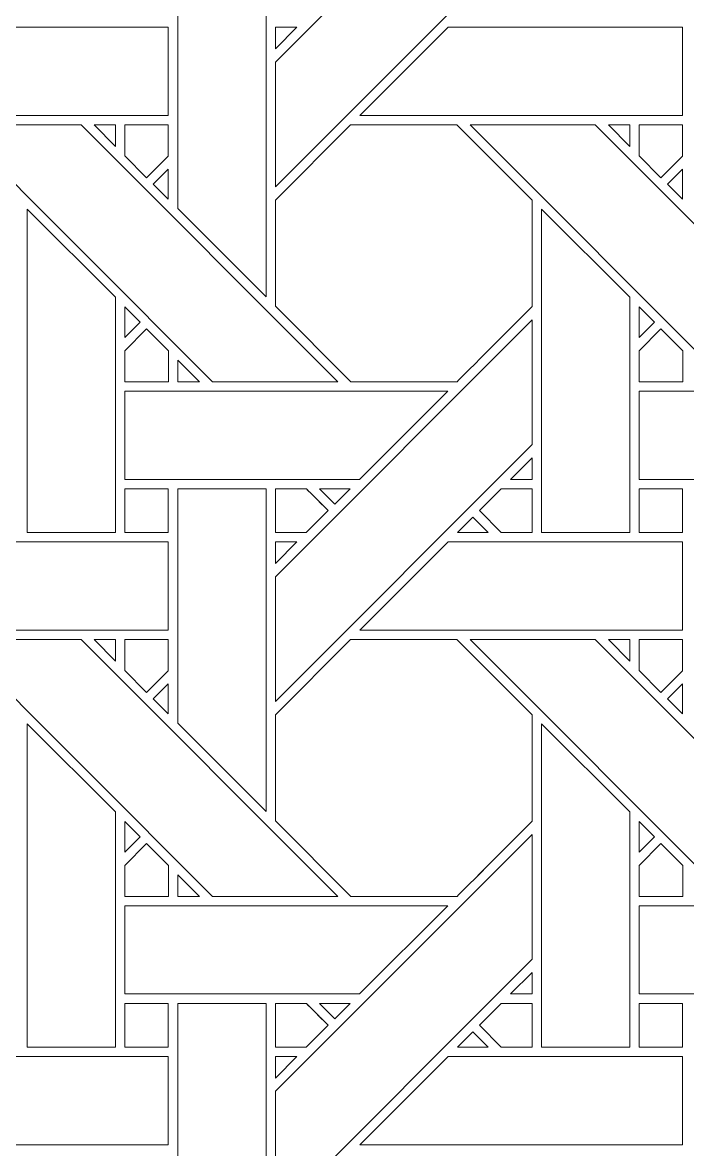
# Model space of a CAD drawing. Header units: inches. Extents: x 4.4 to 20.4, y 1.1 to 17.1.
# Drawn here: x 15.949 to 17.175, y 8.866 to 10.943 of the extents above; entities that cross this region are included whole.
import ezdxf

# ---------------------------------------------------------------- set-up
doc = ezdxf.new("R2010")
doc.units = ezdxf.units.IN
doc.header["$MEASUREMENT"] = 0
doc.layers.add('Design', color=7, linetype='Continuous', lineweight=0)

msp = doc.modelspace()

# ---------------------------------------------------------------- linework, layer by layer
at = {"layer": 'Design'}
for points, knots in [([(4.3829, 17.0948), (4.3829, 17.0948), (4.3829, 1.0948), (4.3829, 1.0948), (4.3829, 1.0948), (20.3829, 1.0948), (20.3829, 1.0948), (20.3829, 1.0948), (20.3829, 17.0948), (20.3829, 17.0948), (20.3829, 17.0948), (4.3829, 17.0948), (4.3829, 17.0948)], [0, 0, 0, 0, 1, 1, 1, 2, 2, 2, 3, 3, 3, 4, 4, 4, 4]), ([(19.3728, 16.2388), (19.3728, 16.2388), (5.2388, 16.2388), (5.2388, 16.2388), (5.2388, 16.2388), (5.2388, 1.9507), (5.2388, 1.9507), (5.2388, 1.9507), (19.5269, 1.9507), (19.5269, 1.9507), (19.5269, 1.9507), (19.5269, 16.2388), (19.5269, 16.2388), (19.5269, 16.2388), (19.3728, 16.2388), (19.3728, 16.2388)], [0, 0, 0, 0, 1, 1, 1, 2, 2, 2, 3, 3, 3, 4, 4, 4, 5, 5, 5, 5]), ([(16.889, 11.1141), (16.889, 11.1141), (16.4153, 10.6404), (16.4153, 10.6404), (16.4153, 10.6404), (16.4153, 10.8705), (16.4153, 10.8705), (16.4153, 10.8705), (16.889, 11.3441), (16.889, 11.3441), (16.889, 11.3441), (16.889, 11.1141), (16.889, 11.1141)], [0, 0, 0, 0, 1, 1, 1, 2, 2, 2, 3, 3, 3, 4, 4, 4, 4]), ([(16.2352, 10.6004), (16.2352, 10.6004), (16.2352, 11.0326), (16.2352, 11.0326), (16.2352, 11.0326), (16.3982, 11.0326), (16.3982, 11.0326), (16.3982, 11.0326), (16.3982, 10.4375), (16.3982, 10.4375), (16.3982, 10.4375), (16.2352, 10.6004), (16.2352, 10.6004)], [0, 0, 0, 0, 1, 1, 1, 2, 2, 2, 3, 3, 3, 4, 4, 4, 4]), ([(16.2177, 10.9347), (16.2177, 10.9347), (16.2177, 10.7719), (16.2177, 10.7719), (16.2177, 10.7719), (15.6224, 10.7719), (15.6224, 10.7719), (15.6224, 10.7719), (15.7853, 10.9347), (15.7853, 10.9347), (15.7853, 10.9347), (16.2177, 10.9347), (16.2177, 10.9347)], [0, 0, 0, 0, 1, 1, 1, 2, 2, 2, 3, 3, 3, 4, 4, 4, 4]), ([(16.4551, 10.9347), (16.4551, 10.9347), (16.4153, 10.8949), (16.4153, 10.8949), (16.4153, 10.8949), (16.4153, 10.9347), (16.4153, 10.9347), (16.4153, 10.9347), (16.4551, 10.9347), (16.4551, 10.9347)], [0, 0, 0, 0, 1, 1, 1, 2, 2, 2, 3, 3, 3, 3]), ([(17.1664, 10.9347), (17.1664, 10.9347), (17.1664, 10.7719), (17.1664, 10.7719), (17.1664, 10.7719), (16.5711, 10.7719), (16.5711, 10.7719), (16.5711, 10.7719), (16.734, 10.9347), (16.734, 10.9347), (16.734, 10.9347), (17.1664, 10.9347), (17.1664, 10.9347)], [0, 0, 0, 0, 1, 1, 1, 2, 2, 2, 3, 3, 3, 4, 4, 4, 4]), ([(16.2993, 10.2811), (16.2993, 10.2811), (15.8257, 10.7548), (15.8257, 10.7548), (15.8257, 10.7548), (16.0567, 10.7548), (16.0567, 10.7548), (16.0567, 10.7548), (16.5303, 10.2811), (16.5303, 10.2811), (16.5303, 10.2811), (16.2993, 10.2811), (16.2993, 10.2811)], [0, 0, 0, 0, 1, 1, 1, 2, 2, 2, 3, 3, 3, 4, 4, 4, 4]), ([(16.1202, 10.7548), (16.1202, 10.7548), (16.1202, 10.715), (16.1202, 10.715), (16.1202, 10.715), (16.0808, 10.7548), (16.0808, 10.7548), (16.0808, 10.7548), (16.1202, 10.7548), (16.1202, 10.7548)], [0, 0, 0, 0, 1, 1, 1, 2, 2, 2, 3, 3, 3, 3]), ([(16.2177, 10.7548), (16.2177, 10.7548), (16.2177, 10.6972), (16.2177, 10.6972), (16.2177, 10.6972), (16.1778, 10.6573), (16.1778, 10.6573), (16.1778, 10.6573), (16.1375, 10.6976), (16.1375, 10.6976), (16.1375, 10.6976), (16.1375, 10.7548), (16.1375, 10.7548), (16.1375, 10.7548), (16.2177, 10.7548), (16.2177, 10.7548)], [0, 0, 0, 0, 1, 1, 1, 2, 2, 2, 3, 3, 3, 4, 4, 4, 5, 5, 5, 5]), ([(16.1778, 10.6573), (16.1778, 10.6573), (16.1375, 10.6976), (16.1375, 10.6976), (16.1375, 10.6976), (16.1375, 10.7548), (16.1375, 10.7548), (16.1375, 10.7548), (16.2177, 10.7548), (16.2177, 10.7548), (16.2177, 10.7548), (16.2177, 10.6972), (16.2177, 10.6972), (16.2177, 10.6972), (16.1778, 10.6573), (16.1778, 10.6573)], [0, 0, 0, 0, 1, 1, 1, 2, 2, 2, 3, 3, 3, 4, 4, 4, 5, 5, 5, 5]), ([(16.554, 10.7548), (16.554, 10.7548), (16.7502, 10.7548), (16.7502, 10.7548), (16.7502, 10.7548), (16.889, 10.6161), (16.889, 10.6161), (16.889, 10.6161), (16.889, 10.4199), (16.889, 10.4199), (16.8712, 10.4019), (16.7593, 10.2902), (16.7503, 10.2812), (16.7503, 10.2812), (16.5546, 10.2812), (16.5546, 10.2812), (16.5546, 10.2812), (16.4153, 10.4204), (16.4153, 10.4204), (16.4153, 10.4204), (16.4153, 10.6161), (16.4153, 10.6161), (16.4153, 10.6161), (16.554, 10.7548), (16.554, 10.7548)], [0, 0, 0, 0, 1, 1, 1, 2, 2, 2, 3, 3, 3, 4, 4, 4, 5, 5, 5, 6, 6, 6, 7, 7, 7, 8, 8, 8, 8]), ([(16.889, 10.4199), (16.8712, 10.4019), (16.7593, 10.2902), (16.7503, 10.2812), (16.7503, 10.2812), (16.5546, 10.2812), (16.5546, 10.2812), (16.5546, 10.2812), (16.4153, 10.4204), (16.4153, 10.4204), (16.4153, 10.4204), (16.4153, 10.6161), (16.4153, 10.6161), (16.4153, 10.6161), (16.554, 10.7548), (16.554, 10.7548), (16.554, 10.7548), (16.7502, 10.7548), (16.7502, 10.7548), (16.7502, 10.7548), (16.889, 10.6161), (16.889, 10.6161), (16.889, 10.6161), (16.889, 10.4199), (16.889, 10.4199)], [0, 0, 0, 0, 1, 1, 1, 2, 2, 2, 3, 3, 3, 4, 4, 4, 5, 5, 5, 6, 6, 6, 7, 7, 7, 8, 8, 8, 8]), ([(17.248, 10.2811), (17.248, 10.2811), (16.7745, 10.7548), (16.7745, 10.7548), (16.7745, 10.7548), (17.0054, 10.7548), (17.0054, 10.7548), (17.0054, 10.7548), (17.479, 10.2811), (17.479, 10.2811), (17.479, 10.2811), (17.248, 10.2811), (17.248, 10.2811)], [0, 0, 0, 0, 1, 1, 1, 2, 2, 2, 3, 3, 3, 4, 4, 4, 4]), ([(17.069, 10.7548), (17.069, 10.7548), (17.069, 10.715), (17.069, 10.715), (17.069, 10.715), (17.0295, 10.7548), (17.0295, 10.7548), (17.0295, 10.7548), (17.069, 10.7548), (17.069, 10.7548)], [0, 0, 0, 0, 1, 1, 1, 2, 2, 2, 3, 3, 3, 3]), ([(17.1665, 10.7548), (17.1665, 10.7548), (17.1665, 10.6972), (17.1665, 10.6972), (17.1665, 10.6972), (17.1265, 10.6573), (17.1265, 10.6573), (17.1265, 10.6573), (17.0862, 10.6976), (17.0862, 10.6976), (17.0862, 10.6976), (17.0862, 10.7548), (17.0862, 10.7548), (17.0862, 10.7548), (17.1665, 10.7548), (17.1665, 10.7548)], [0, 0, 0, 0, 1, 1, 1, 2, 2, 2, 3, 3, 3, 4, 4, 4, 5, 5, 5, 5]), ([(17.1265, 10.6573), (17.1265, 10.6573), (17.0862, 10.6976), (17.0862, 10.6976), (17.0862, 10.6976), (17.0862, 10.7548), (17.0862, 10.7548), (17.0862, 10.7548), (17.1665, 10.7548), (17.1665, 10.7548), (17.1665, 10.7548), (17.1665, 10.6972), (17.1665, 10.6972), (17.1665, 10.6972), (17.1265, 10.6573), (17.1265, 10.6573)], [0, 0, 0, 0, 1, 1, 1, 2, 2, 2, 3, 3, 3, 4, 4, 4, 5, 5, 5, 5]), ([(16.2177, 10.6729), (16.2177, 10.6729), (16.2177, 10.6178), (16.2177, 10.6178), (16.2177, 10.6178), (16.1899, 10.6452), (16.1899, 10.6452), (16.1899, 10.6452), (16.2177, 10.6729), (16.2177, 10.6729)], [0, 0, 0, 0, 1, 1, 1, 2, 2, 2, 3, 3, 3, 3]), ([(17.1664, 10.6729), (17.1664, 10.6729), (17.1664, 10.6178), (17.1664, 10.6178), (17.1664, 10.6178), (17.1387, 10.6452), (17.1387, 10.6452), (17.1387, 10.6452), (17.1664, 10.6729), (17.1664, 10.6729)], [0, 0, 0, 0, 1, 1, 1, 2, 2, 2, 3, 3, 3, 3]), ([(15.9574, 10.0031), (15.9574, 10.0031), (15.9574, 10.599), (15.9574, 10.599), (15.9574, 10.599), (16.1201, 10.4368), (16.1201, 10.4368), (16.1201, 10.4368), (16.1201, 10.0031), (16.1201, 10.0031), (16.1201, 10.0031), (15.9574, 10.0031), (15.9574, 10.0031)], [0, 0, 0, 0, 1, 1, 1, 2, 2, 2, 3, 3, 3, 4, 4, 4, 4]), ([(16.9061, 10.0031), (16.9061, 10.0031), (16.9061, 10.599), (16.9061, 10.599), (16.9061, 10.599), (17.0689, 10.4368), (17.0689, 10.4368), (17.0689, 10.4368), (17.0689, 10.0031), (17.0689, 10.0031), (17.0689, 10.0031), (16.9061, 10.0031), (16.9061, 10.0031)], [0, 0, 0, 0, 1, 1, 1, 2, 2, 2, 3, 3, 3, 4, 4, 4, 4]), ([(16.1374, 10.3626), (16.1374, 10.3626), (16.1374, 10.4193), (16.1374, 10.4193), (16.1374, 10.4193), (16.1656, 10.3908), (16.1656, 10.3908), (16.1656, 10.3908), (16.1374, 10.3626), (16.1374, 10.3626)], [0, 0, 0, 0, 1, 1, 1, 2, 2, 2, 3, 3, 3, 3]), ([(17.0862, 10.3626), (17.0862, 10.3626), (17.0862, 10.4193), (17.0862, 10.4193), (17.0862, 10.4193), (17.1144, 10.3908), (17.1144, 10.3908), (17.1144, 10.3908), (17.0862, 10.3626), (17.0862, 10.3626)], [0, 0, 0, 0, 1, 1, 1, 2, 2, 2, 3, 3, 3, 3]), ([(16.889, 10.1654), (16.889, 10.1654), (16.4153, 9.6917), (16.4153, 9.6917), (16.4153, 9.6917), (16.4153, 9.9218), (16.4153, 9.9218), (16.4153, 9.9218), (16.889, 10.3954), (16.889, 10.3954), (16.889, 10.3954), (16.889, 10.1654), (16.889, 10.1654)], [0, 0, 0, 0, 1, 1, 1, 2, 2, 2, 3, 3, 3, 4, 4, 4, 4]), ([(16.1375, 10.2809), (16.1375, 10.2809), (16.1375, 10.3382), (16.1375, 10.3382), (16.1375, 10.3382), (16.1778, 10.3785), (16.1778, 10.3785), (16.1778, 10.3785), (16.2181, 10.3382), (16.2181, 10.3382), (16.2181, 10.3382), (16.2181, 10.2809), (16.2181, 10.2809), (16.2181, 10.2809), (16.1375, 10.2809), (16.1375, 10.2809)], [0, 0, 0, 0, 1, 1, 1, 2, 2, 2, 3, 3, 3, 4, 4, 4, 5, 5, 5, 5]), ([(16.1778, 10.3785), (16.1778, 10.3785), (16.2181, 10.3382), (16.2181, 10.3382), (16.2181, 10.3382), (16.2181, 10.2809), (16.2181, 10.2809), (16.2181, 10.2809), (16.1375, 10.2809), (16.1375, 10.2809), (16.1375, 10.2809), (16.1375, 10.3382), (16.1375, 10.3382), (16.1375, 10.3382), (16.1778, 10.3785), (16.1778, 10.3785)], [0, 0, 0, 0, 1, 1, 1, 2, 2, 2, 3, 3, 3, 4, 4, 4, 5, 5, 5, 5]), ([(17.0862, 10.2809), (17.0862, 10.2809), (17.0862, 10.3382), (17.0862, 10.3382), (17.0862, 10.3382), (17.1265, 10.3785), (17.1265, 10.3785), (17.1265, 10.3785), (17.1669, 10.3382), (17.1669, 10.3382), (17.1669, 10.3382), (17.1669, 10.2809), (17.1669, 10.2809), (17.1669, 10.2809), (17.0862, 10.2809), (17.0862, 10.2809)], [0, 0, 0, 0, 1, 1, 1, 2, 2, 2, 3, 3, 3, 4, 4, 4, 5, 5, 5, 5]), ([(17.1265, 10.3785), (17.1265, 10.3785), (17.1669, 10.3382), (17.1669, 10.3382), (17.1669, 10.3382), (17.1669, 10.2809), (17.1669, 10.2809), (17.1669, 10.2809), (17.0862, 10.2809), (17.0862, 10.2809), (17.0862, 10.2809), (17.0862, 10.3382), (17.0862, 10.3382), (17.0862, 10.3382), (17.1265, 10.3785), (17.1265, 10.3785)], [0, 0, 0, 0, 1, 1, 1, 2, 2, 2, 3, 3, 3, 4, 4, 4, 5, 5, 5, 5]), ([(16.2354, 10.2811), (16.2354, 10.2811), (16.2354, 10.3209), (16.2354, 10.3209), (16.2354, 10.3209), (16.2751, 10.2811), (16.2751, 10.2811), (16.2751, 10.2811), (16.2354, 10.2811), (16.2354, 10.2811)], [0, 0, 0, 0, 1, 1, 1, 2, 2, 2, 3, 3, 3, 3]), ([(16.5704, 10.1012), (16.5704, 10.1012), (16.1375, 10.1012), (16.1375, 10.1012), (16.1375, 10.1012), (16.1375, 10.2639), (16.1375, 10.2639), (16.1375, 10.2639), (16.7332, 10.2639), (16.7332, 10.2639), (16.7332, 10.2639), (16.5704, 10.1012), (16.5704, 10.1012)], [0, 0, 0, 0, 1, 1, 1, 2, 2, 2, 3, 3, 3, 4, 4, 4, 4]), ([(17.5191, 10.1012), (17.5191, 10.1012), (17.0862, 10.1012), (17.0862, 10.1012), (17.0862, 10.1012), (17.0862, 10.2639), (17.0862, 10.2639), (17.0862, 10.2639), (17.6819, 10.2639), (17.6819, 10.2639), (17.6819, 10.2639), (17.5191, 10.1012), (17.5191, 10.1012)], [0, 0, 0, 0, 1, 1, 1, 2, 2, 2, 3, 3, 3, 4, 4, 4, 4]), ([(16.889, 10.141), (16.889, 10.141), (16.889, 10.1012), (16.889, 10.1012), (16.889, 10.1012), (16.8492, 10.1012), (16.8492, 10.1012), (16.8492, 10.1012), (16.889, 10.141), (16.889, 10.141)], [0, 0, 0, 0, 1, 1, 1, 2, 2, 2, 3, 3, 3, 3]), ([(16.1375, 10.0839), (16.1375, 10.0839), (16.2177, 10.0839), (16.2177, 10.0839), (16.2177, 10.0839), (16.2177, 10.0031), (16.2177, 10.0031), (16.2177, 10.0031), (16.1375, 10.0031), (16.1375, 10.0031), (16.1375, 10.0031), (16.1375, 10.0839), (16.1375, 10.0839)], [0, 0, 0, 0, 1, 1, 1, 2, 2, 2, 3, 3, 3, 4, 4, 4, 4]), ([(16.1375, 10.0031), (16.1375, 10.0031), (16.1375, 10.0839), (16.1375, 10.0839), (16.1375, 10.0839), (16.2177, 10.0839), (16.2177, 10.0839), (16.2177, 10.0839), (16.2177, 10.0031), (16.2177, 10.0031), (16.2177, 10.0031), (16.1375, 10.0031), (16.1375, 10.0031)], [0, 0, 0, 0, 1, 1, 1, 2, 2, 2, 3, 3, 3, 4, 4, 4, 4]), ([(16.2352, 9.6517), (16.2352, 9.6517), (16.2352, 10.0839), (16.2352, 10.0839), (16.2352, 10.0839), (16.3982, 10.0839), (16.3982, 10.0839), (16.3982, 10.0839), (16.3982, 9.4888), (16.3982, 9.4888), (16.3982, 9.4888), (16.2352, 9.6517), (16.2352, 9.6517)], [0, 0, 0, 0, 1, 1, 1, 2, 2, 2, 3, 3, 3, 4, 4, 4, 4]), ([(16.4724, 10.0839), (16.4775, 10.0788), (16.5083, 10.048), (16.5127, 10.0436), (16.5127, 10.0436), (16.4723, 10.0032), (16.4723, 10.0032), (16.4723, 10.0032), (16.4153, 10.0032), (16.4153, 10.0032), (16.4153, 10.0032), (16.4153, 10.0839), (16.4153, 10.0839), (16.4153, 10.0839), (16.4724, 10.0839), (16.4724, 10.0839)], [0, 0, 0, 0, 1, 1, 1, 2, 2, 2, 3, 3, 3, 4, 4, 4, 5, 5, 5, 5]), ([(16.4973, 10.059), (16.4973, 10.059), (16.5127, 10.0436), (16.5127, 10.0436), (16.5127, 10.0436), (16.4723, 10.0032), (16.4723, 10.0032), (16.4723, 10.0032), (16.4153, 10.0032), (16.4153, 10.0032), (16.4153, 10.0032), (16.4153, 10.0839), (16.4153, 10.0839), (16.4153, 10.0839), (16.4724, 10.0839), (16.4724, 10.0839), (16.4778, 10.0785), (16.4879, 10.0685), (16.4973, 10.059)], [0, 0, 0, 0, 1, 1, 1, 2, 2, 2, 3, 3, 3, 4, 4, 4, 5, 5, 5, 6, 6, 6, 6]), ([(16.4967, 10.0839), (16.4967, 10.0839), (16.5532, 10.0839), (16.5532, 10.0839), (16.5532, 10.0839), (16.5249, 10.0557), (16.5249, 10.0557), (16.5249, 10.0557), (16.4967, 10.0839), (16.4967, 10.0839)], [0, 0, 0, 0, 1, 1, 1, 2, 2, 2, 3, 3, 3, 3]), ([(16.8319, 10.0031), (16.8319, 10.0031), (16.7915, 10.0435), (16.7915, 10.0435), (16.7915, 10.0435), (16.832, 10.084), (16.832, 10.084), (16.832, 10.084), (16.889, 10.084), (16.889, 10.084), (16.889, 10.084), (16.889, 10.0031), (16.889, 10.0031), (16.889, 10.0031), (16.8319, 10.0031), (16.8319, 10.0031)], [0, 0, 0, 0, 1, 1, 1, 2, 2, 2, 3, 3, 3, 4, 4, 4, 5, 5, 5, 5]), ([(16.889, 10.0031), (16.889, 10.0031), (16.8319, 10.0031), (16.8319, 10.0031), (16.8319, 10.0031), (16.7915, 10.0435), (16.7915, 10.0435), (16.7915, 10.0435), (16.832, 10.084), (16.832, 10.084), (16.832, 10.084), (16.889, 10.084), (16.889, 10.084), (16.889, 10.084), (16.889, 10.0031), (16.889, 10.0031)], [0, 0, 0, 0, 1, 1, 1, 2, 2, 2, 3, 3, 3, 4, 4, 4, 5, 5, 5, 5]), ([(17.0862, 10.0031), (17.0862, 10.0031), (17.0862, 10.0839), (17.0862, 10.0839), (17.0862, 10.0839), (17.1665, 10.0839), (17.1665, 10.0839), (17.1665, 10.0839), (17.1665, 10.0031), (17.1665, 10.0031), (17.1665, 10.0031), (17.0862, 10.0031), (17.0862, 10.0031)], [0, 0, 0, 0, 1, 1, 1, 2, 2, 2, 3, 3, 3, 4, 4, 4, 4]), ([(17.0862, 10.0031), (17.0862, 10.0031), (17.0862, 10.0839), (17.0862, 10.0839), (17.0862, 10.0839), (17.1665, 10.0839), (17.1665, 10.0839), (17.1665, 10.0839), (17.1665, 10.0031), (17.1665, 10.0031), (17.1665, 10.0031), (17.0862, 10.0031), (17.0862, 10.0031)], [0, 0, 0, 0, 1, 1, 1, 2, 2, 2, 3, 3, 3, 4, 4, 4, 4]), ([(16.7794, 10.0314), (16.7794, 10.0314), (16.8076, 10.0031), (16.8076, 10.0031), (16.8076, 10.0031), (16.7511, 10.0031), (16.7511, 10.0031), (16.7511, 10.0031), (16.7794, 10.0314), (16.7794, 10.0314)], [0, 0, 0, 0, 1, 1, 1, 2, 2, 2, 3, 3, 3, 3]), ([(16.2177, 9.986), (16.2177, 9.986), (16.2177, 9.8232), (16.2177, 9.8232), (16.2177, 9.8232), (15.6224, 9.8232), (15.6224, 9.8232), (15.6224, 9.8232), (15.7853, 9.986), (15.7853, 9.986), (15.7853, 9.986), (16.2177, 9.986), (16.2177, 9.986)], [0, 0, 0, 0, 1, 1, 1, 2, 2, 2, 3, 3, 3, 4, 4, 4, 4]), ([(16.4551, 9.986), (16.4551, 9.986), (16.4153, 9.9462), (16.4153, 9.9462), (16.4153, 9.9462), (16.4153, 9.986), (16.4153, 9.986), (16.4153, 9.986), (16.4551, 9.986), (16.4551, 9.986)], [0, 0, 0, 0, 1, 1, 1, 2, 2, 2, 3, 3, 3, 3]), ([(17.1664, 9.986), (17.1664, 9.986), (17.1664, 9.8232), (17.1664, 9.8232), (17.1664, 9.8232), (16.5711, 9.8232), (16.5711, 9.8232), (16.5711, 9.8232), (16.734, 9.986), (16.734, 9.986), (16.734, 9.986), (17.1664, 9.986), (17.1664, 9.986)], [0, 0, 0, 0, 1, 1, 1, 2, 2, 2, 3, 3, 3, 4, 4, 4, 4]), ([(16.2993, 9.3324), (16.2993, 9.3324), (15.8257, 9.8061), (15.8257, 9.8061), (15.8257, 9.8061), (16.0567, 9.8061), (16.0567, 9.8061), (16.0567, 9.8061), (16.5303, 9.3324), (16.5303, 9.3324), (16.5303, 9.3324), (16.2993, 9.3324), (16.2993, 9.3324)], [0, 0, 0, 0, 1, 1, 1, 2, 2, 2, 3, 3, 3, 4, 4, 4, 4]), ([(16.1202, 9.8061), (16.1202, 9.8061), (16.1202, 9.7662), (16.1202, 9.7662), (16.1202, 9.7662), (16.0808, 9.8061), (16.0808, 9.8061), (16.0808, 9.8061), (16.1202, 9.8061), (16.1202, 9.8061)], [0, 0, 0, 0, 1, 1, 1, 2, 2, 2, 3, 3, 3, 3]), ([(16.2177, 9.8061), (16.2177, 9.8061), (16.2177, 9.7485), (16.2177, 9.7485), (16.2177, 9.7485), (16.1778, 9.7085), (16.1778, 9.7085), (16.1778, 9.7085), (16.1375, 9.7489), (16.1375, 9.7489), (16.1375, 9.7489), (16.1375, 9.8061), (16.1375, 9.8061), (16.1375, 9.8061), (16.2177, 9.8061), (16.2177, 9.8061)], [0, 0, 0, 0, 1, 1, 1, 2, 2, 2, 3, 3, 3, 4, 4, 4, 5, 5, 5, 5]), ([(16.1778, 9.7085), (16.1778, 9.7085), (16.1375, 9.7489), (16.1375, 9.7489), (16.1375, 9.7489), (16.1375, 9.8061), (16.1375, 9.8061), (16.1375, 9.8061), (16.2177, 9.8061), (16.2177, 9.8061), (16.2177, 9.8061), (16.2177, 9.7485), (16.2177, 9.7485), (16.2177, 9.7485), (16.1778, 9.7085), (16.1778, 9.7085)], [0, 0, 0, 0, 1, 1, 1, 2, 2, 2, 3, 3, 3, 4, 4, 4, 5, 5, 5, 5]), ([(16.554, 9.8061), (16.554, 9.8061), (16.7502, 9.8061), (16.7502, 9.8061), (16.7502, 9.8061), (16.889, 9.6673), (16.889, 9.6673), (16.889, 9.6673), (16.889, 9.4711), (16.889, 9.4711), (16.8712, 9.4532), (16.7593, 9.3414), (16.7503, 9.3324), (16.7503, 9.3324), (16.5546, 9.3324), (16.5546, 9.3324), (16.5546, 9.3324), (16.4153, 9.4717), (16.4153, 9.4717), (16.4153, 9.4717), (16.4153, 9.6673), (16.4153, 9.6673), (16.4153, 9.6673), (16.554, 9.8061), (16.554, 9.8061)], [0, 0, 0, 0, 1, 1, 1, 2, 2, 2, 3, 3, 3, 4, 4, 4, 5, 5, 5, 6, 6, 6, 7, 7, 7, 8, 8, 8, 8]), ([(16.889, 9.4711), (16.8714, 9.4533), (16.7594, 9.3416), (16.7503, 9.3324), (16.7503, 9.3324), (16.5546, 9.3324), (16.5546, 9.3324), (16.5546, 9.3324), (16.4153, 9.4717), (16.4153, 9.4717), (16.4153, 9.4717), (16.4153, 9.6673), (16.4153, 9.6673), (16.4153, 9.6673), (16.554, 9.8061), (16.554, 9.8061), (16.554, 9.8061), (16.7502, 9.8061), (16.7502, 9.8061), (16.7502, 9.8061), (16.889, 9.6673), (16.889, 9.6673), (16.889, 9.6673), (16.889, 9.4711), (16.889, 9.4711)], [0, 0, 0, 0, 1, 1, 1, 2, 2, 2, 3, 3, 3, 4, 4, 4, 5, 5, 5, 6, 6, 6, 7, 7, 7, 8, 8, 8, 8]), ([(17.248, 9.3324), (17.248, 9.3324), (16.7745, 9.8061), (16.7745, 9.8061), (16.7745, 9.8061), (17.0054, 9.8061), (17.0054, 9.8061), (17.0054, 9.8061), (17.479, 9.3324), (17.479, 9.3324), (17.479, 9.3324), (17.248, 9.3324), (17.248, 9.3324)], [0, 0, 0, 0, 1, 1, 1, 2, 2, 2, 3, 3, 3, 4, 4, 4, 4]), ([(17.069, 9.8061), (17.069, 9.8061), (17.069, 9.7662), (17.069, 9.7662), (17.069, 9.7662), (17.0295, 9.8061), (17.0295, 9.8061), (17.0295, 9.8061), (17.069, 9.8061), (17.069, 9.8061)], [0, 0, 0, 0, 1, 1, 1, 2, 2, 2, 3, 3, 3, 3]), ([(17.1665, 9.8061), (17.1665, 9.8061), (17.1665, 9.7485), (17.1665, 9.7485), (17.1665, 9.7485), (17.1265, 9.7085), (17.1265, 9.7085), (17.1265, 9.7085), (17.0862, 9.7489), (17.0862, 9.7489), (17.0862, 9.7489), (17.0862, 9.8061), (17.0862, 9.8061), (17.0862, 9.8061), (17.1665, 9.8061), (17.1665, 9.8061)], [0, 0, 0, 0, 1, 1, 1, 2, 2, 2, 3, 3, 3, 4, 4, 4, 5, 5, 5, 5]), ([(17.1265, 9.7085), (17.1265, 9.7085), (17.0862, 9.7489), (17.0862, 9.7489), (17.0862, 9.7489), (17.0862, 9.8061), (17.0862, 9.8061), (17.0862, 9.8061), (17.1665, 9.8061), (17.1665, 9.8061), (17.1665, 9.8061), (17.1665, 9.7485), (17.1665, 9.7485), (17.1665, 9.7485), (17.1265, 9.7085), (17.1265, 9.7085)], [0, 0, 0, 0, 1, 1, 1, 2, 2, 2, 3, 3, 3, 4, 4, 4, 5, 5, 5, 5]), ([(16.2177, 9.7242), (16.2177, 9.7242), (16.2177, 9.6691), (16.2177, 9.6691), (16.2177, 9.6691), (16.1899, 9.6964), (16.1899, 9.6964), (16.1899, 9.6964), (16.2177, 9.7242), (16.2177, 9.7242)], [0, 0, 0, 0, 1, 1, 1, 2, 2, 2, 3, 3, 3, 3]), ([(17.1664, 9.7242), (17.1664, 9.7242), (17.1664, 9.6691), (17.1664, 9.6691), (17.1664, 9.6691), (17.1387, 9.6964), (17.1387, 9.6964), (17.1387, 9.6964), (17.1664, 9.7242), (17.1664, 9.7242)], [0, 0, 0, 0, 1, 1, 1, 2, 2, 2, 3, 3, 3, 3]), ([(15.9574, 9.0544), (15.9574, 9.0544), (15.9574, 9.6503), (15.9574, 9.6503), (15.9574, 9.6503), (16.1201, 9.4881), (16.1201, 9.4881), (16.1201, 9.4881), (16.1201, 9.0544), (16.1201, 9.0544), (16.1201, 9.0544), (15.9574, 9.0544), (15.9574, 9.0544)], [0, 0, 0, 0, 1, 1, 1, 2, 2, 2, 3, 3, 3, 4, 4, 4, 4]), ([(16.9061, 9.0544), (16.9061, 9.0544), (16.9061, 9.6503), (16.9061, 9.6503), (16.9061, 9.6503), (17.0689, 9.4881), (17.0689, 9.4881), (17.0689, 9.4881), (17.0689, 9.0544), (17.0689, 9.0544), (17.0689, 9.0544), (16.9061, 9.0544), (16.9061, 9.0544)], [0, 0, 0, 0, 1, 1, 1, 2, 2, 2, 3, 3, 3, 4, 4, 4, 4]), ([(16.1374, 9.4138), (16.1374, 9.4138), (16.1374, 9.4706), (16.1374, 9.4706), (16.1374, 9.4706), (16.1656, 9.442), (16.1656, 9.442), (16.1656, 9.442), (16.1374, 9.4138), (16.1374, 9.4138)], [0, 0, 0, 0, 1, 1, 1, 2, 2, 2, 3, 3, 3, 3]), ([(17.0862, 9.4138), (17.0862, 9.4138), (17.0862, 9.4706), (17.0862, 9.4706), (17.0862, 9.4706), (17.1144, 9.442), (17.1144, 9.442), (17.1144, 9.442), (17.0862, 9.4138), (17.0862, 9.4138)], [0, 0, 0, 0, 1, 1, 1, 2, 2, 2, 3, 3, 3, 3]), ([(16.889, 9.2166), (16.889, 9.2166), (16.4153, 8.743), (16.4153, 8.743), (16.4153, 8.743), (16.4153, 8.9731), (16.4153, 8.9731), (16.4153, 8.9731), (16.889, 9.4467), (16.889, 9.4467), (16.889, 9.4467), (16.889, 9.2166), (16.889, 9.2166)], [0, 0, 0, 0, 1, 1, 1, 2, 2, 2, 3, 3, 3, 4, 4, 4, 4]), ([(16.1375, 9.3322), (16.1375, 9.3322), (16.1375, 9.3895), (16.1375, 9.3895), (16.1375, 9.3895), (16.1778, 9.4298), (16.1778, 9.4298), (16.1778, 9.4298), (16.2181, 9.3895), (16.2181, 9.3895), (16.2181, 9.3895), (16.2181, 9.3322), (16.2181, 9.3322), (16.2181, 9.3322), (16.1375, 9.3322), (16.1375, 9.3322)], [0, 0, 0, 0, 1, 1, 1, 2, 2, 2, 3, 3, 3, 4, 4, 4, 5, 5, 5, 5]), ([(16.1778, 9.4298), (16.1778, 9.4298), (16.2181, 9.3895), (16.2181, 9.3895), (16.2181, 9.3895), (16.2181, 9.3322), (16.2181, 9.3322), (16.2181, 9.3322), (16.1375, 9.3322), (16.1375, 9.3322), (16.1375, 9.3322), (16.1375, 9.3895), (16.1375, 9.3895), (16.1375, 9.3895), (16.1778, 9.4298), (16.1778, 9.4298)], [0, 0, 0, 0, 1, 1, 1, 2, 2, 2, 3, 3, 3, 4, 4, 4, 5, 5, 5, 5]), ([(17.0862, 9.3322), (17.0862, 9.3322), (17.0862, 9.3895), (17.0862, 9.3895), (17.0862, 9.3895), (17.1265, 9.4298), (17.1265, 9.4298), (17.1265, 9.4298), (17.1669, 9.3895), (17.1669, 9.3895), (17.1669, 9.3895), (17.1669, 9.3322), (17.1669, 9.3322), (17.1669, 9.3322), (17.0862, 9.3322), (17.0862, 9.3322)], [0, 0, 0, 0, 1, 1, 1, 2, 2, 2, 3, 3, 3, 4, 4, 4, 5, 5, 5, 5]), ([(17.1265, 9.4298), (17.1265, 9.4298), (17.1669, 9.3895), (17.1669, 9.3895), (17.1669, 9.3895), (17.1669, 9.3322), (17.1669, 9.3322), (17.1669, 9.3322), (17.0862, 9.3322), (17.0862, 9.3322), (17.0862, 9.3322), (17.0862, 9.3895), (17.0862, 9.3895), (17.0862, 9.3895), (17.1265, 9.4298), (17.1265, 9.4298)], [0, 0, 0, 0, 1, 1, 1, 2, 2, 2, 3, 3, 3, 4, 4, 4, 5, 5, 5, 5]), ([(16.2354, 9.3324), (16.2354, 9.3324), (16.2354, 9.3722), (16.2354, 9.3722), (16.2354, 9.3722), (16.2751, 9.3324), (16.2751, 9.3324), (16.2751, 9.3324), (16.2354, 9.3324), (16.2354, 9.3324)], [0, 0, 0, 0, 1, 1, 1, 2, 2, 2, 3, 3, 3, 3]), ([(16.5704, 9.1525), (16.5704, 9.1525), (16.1375, 9.1525), (16.1375, 9.1525), (16.1375, 9.1525), (16.1375, 9.3152), (16.1375, 9.3152), (16.1375, 9.3152), (16.7332, 9.3152), (16.7332, 9.3152), (16.7332, 9.3152), (16.5704, 9.1525), (16.5704, 9.1525)], [0, 0, 0, 0, 1, 1, 1, 2, 2, 2, 3, 3, 3, 4, 4, 4, 4]), ([(17.5191, 9.1525), (17.5191, 9.1525), (17.0862, 9.1525), (17.0862, 9.1525), (17.0862, 9.1525), (17.0862, 9.3152), (17.0862, 9.3152), (17.0862, 9.3152), (17.6819, 9.3152), (17.6819, 9.3152), (17.6819, 9.3152), (17.5191, 9.1525), (17.5191, 9.1525)], [0, 0, 0, 0, 1, 1, 1, 2, 2, 2, 3, 3, 3, 4, 4, 4, 4]), ([(16.889, 9.1923), (16.889, 9.1923), (16.889, 9.1525), (16.889, 9.1525), (16.889, 9.1525), (16.8492, 9.1525), (16.8492, 9.1525), (16.8492, 9.1525), (16.889, 9.1923), (16.889, 9.1923)], [0, 0, 0, 0, 1, 1, 1, 2, 2, 2, 3, 3, 3, 3]), ([(16.1375, 9.1352), (16.1375, 9.1352), (16.2177, 9.1352), (16.2177, 9.1352), (16.2177, 9.1352), (16.2177, 9.0544), (16.2177, 9.0544), (16.2177, 9.0544), (16.1375, 9.0544), (16.1375, 9.0544), (16.1375, 9.0544), (16.1375, 9.1352), (16.1375, 9.1352)], [0, 0, 0, 0, 1, 1, 1, 2, 2, 2, 3, 3, 3, 4, 4, 4, 4]), ([(16.1375, 9.0544), (16.1375, 9.0544), (16.1375, 9.1352), (16.1375, 9.1352), (16.1375, 9.1352), (16.2177, 9.1352), (16.2177, 9.1352), (16.2177, 9.1352), (16.2177, 9.0544), (16.2177, 9.0544), (16.2177, 9.0544), (16.1375, 9.0544), (16.1375, 9.0544)], [0, 0, 0, 0, 1, 1, 1, 2, 2, 2, 3, 3, 3, 4, 4, 4, 4]), ([(16.2352, 8.703), (16.2352, 8.703), (16.2352, 9.1352), (16.2352, 9.1352), (16.2352, 9.1352), (16.3982, 9.1352), (16.3982, 9.1352), (16.3982, 9.1352), (16.3982, 8.5401), (16.3982, 8.5401), (16.3982, 8.5401), (16.2352, 8.703), (16.2352, 8.703)], [0, 0, 0, 0, 1, 1, 1, 2, 2, 2, 3, 3, 3, 4, 4, 4, 4]), ([(16.4724, 9.1352), (16.4775, 9.1301), (16.5083, 9.0993), (16.5127, 9.0948), (16.5127, 9.0948), (16.4723, 9.0544), (16.4723, 9.0544), (16.4723, 9.0544), (16.4153, 9.0544), (16.4153, 9.0544), (16.4153, 9.0544), (16.4153, 9.1352), (16.4153, 9.1352), (16.4153, 9.1352), (16.4724, 9.1352), (16.4724, 9.1352)], [0, 0, 0, 0, 1, 1, 1, 2, 2, 2, 3, 3, 3, 4, 4, 4, 5, 5, 5, 5]), ([(16.4988, 9.1088), (16.4988, 9.1088), (16.5127, 9.0948), (16.5127, 9.0948), (16.5127, 9.0948), (16.4723, 9.0544), (16.4723, 9.0544), (16.4723, 9.0544), (16.4153, 9.0544), (16.4153, 9.0544), (16.4153, 9.0544), (16.4153, 9.1352), (16.4153, 9.1352), (16.4153, 9.1352), (16.4724, 9.1352), (16.4724, 9.1352), (16.4781, 9.1295), (16.489, 9.1186), (16.4988, 9.1088)], [0, 0, 0, 0, 1, 1, 1, 2, 2, 2, 3, 3, 3, 4, 4, 4, 5, 5, 5, 6, 6, 6, 6]), ([(16.4967, 9.1352), (16.4967, 9.1352), (16.5532, 9.1352), (16.5532, 9.1352), (16.5532, 9.1352), (16.5249, 9.107), (16.5249, 9.107), (16.5249, 9.107), (16.4967, 9.1352), (16.4967, 9.1352)], [0, 0, 0, 0, 1, 1, 1, 2, 2, 2, 3, 3, 3, 3]), ([(16.8319, 9.0544), (16.8319, 9.0544), (16.7915, 9.0948), (16.7915, 9.0948), (16.7915, 9.0948), (16.832, 9.1352), (16.832, 9.1352), (16.832, 9.1352), (16.889, 9.1352), (16.889, 9.1352), (16.889, 9.1352), (16.889, 9.0544), (16.889, 9.0544), (16.889, 9.0544), (16.8319, 9.0544), (16.8319, 9.0544)], [0, 0, 0, 0, 1, 1, 1, 2, 2, 2, 3, 3, 3, 4, 4, 4, 5, 5, 5, 5]), ([(16.889, 9.0544), (16.889, 9.0544), (16.8319, 9.0544), (16.8319, 9.0544), (16.8319, 9.0544), (16.7915, 9.0948), (16.7915, 9.0948), (16.7915, 9.0948), (16.832, 9.1352), (16.832, 9.1352), (16.832, 9.1352), (16.889, 9.1352), (16.889, 9.1352), (16.889, 9.1352), (16.889, 9.0544), (16.889, 9.0544)], [0, 0, 0, 0, 1, 1, 1, 2, 2, 2, 3, 3, 3, 4, 4, 4, 5, 5, 5, 5]), ([(17.0862, 9.0544), (17.0862, 9.0544), (17.0862, 9.1352), (17.0862, 9.1352), (17.0862, 9.1352), (17.1665, 9.1352), (17.1665, 9.1352), (17.1665, 9.1352), (17.1665, 9.0544), (17.1665, 9.0544), (17.1665, 9.0544), (17.0862, 9.0544), (17.0862, 9.0544)], [0, 0, 0, 0, 1, 1, 1, 2, 2, 2, 3, 3, 3, 4, 4, 4, 4]), ([(17.0862, 9.0544), (17.0862, 9.0544), (17.0862, 9.1352), (17.0862, 9.1352), (17.0862, 9.1352), (17.1665, 9.1352), (17.1665, 9.1352), (17.1665, 9.1352), (17.1665, 9.0544), (17.1665, 9.0544), (17.1665, 9.0544), (17.0862, 9.0544), (17.0862, 9.0544)], [0, 0, 0, 0, 1, 1, 1, 2, 2, 2, 3, 3, 3, 4, 4, 4, 4]), ([(16.7794, 9.0827), (16.7794, 9.0827), (16.8076, 9.0544), (16.8076, 9.0544), (16.8076, 9.0544), (16.7511, 9.0544), (16.7511, 9.0544), (16.7511, 9.0544), (16.7794, 9.0827), (16.7794, 9.0827)], [0, 0, 0, 0, 1, 1, 1, 2, 2, 2, 3, 3, 3, 3]), ([(16.2177, 9.0373), (16.2177, 9.0373), (16.2177, 8.8745), (16.2177, 8.8745), (16.2177, 8.8745), (15.6224, 8.8745), (15.6224, 8.8745), (15.6224, 8.8745), (15.7853, 9.0373), (15.7853, 9.0373), (15.7853, 9.0373), (16.2177, 9.0373), (16.2177, 9.0373)], [0, 0, 0, 0, 1, 1, 1, 2, 2, 2, 3, 3, 3, 4, 4, 4, 4]), ([(16.4551, 9.0373), (16.4551, 9.0373), (16.4153, 8.9975), (16.4153, 8.9975), (16.4153, 8.9975), (16.4153, 9.0373), (16.4153, 9.0373), (16.4153, 9.0373), (16.4551, 9.0373), (16.4551, 9.0373)], [0, 0, 0, 0, 1, 1, 1, 2, 2, 2, 3, 3, 3, 3]), ([(17.1664, 9.0373), (17.1664, 9.0373), (17.1664, 8.8745), (17.1664, 8.8745), (17.1664, 8.8745), (16.5711, 8.8745), (16.5711, 8.8745), (16.5711, 8.8745), (16.734, 9.0373), (16.734, 9.0373), (16.734, 9.0373), (17.1664, 9.0373), (17.1664, 9.0373)], [0, 0, 0, 0, 1, 1, 1, 2, 2, 2, 3, 3, 3, 4, 4, 4, 4])]:
    msp.add_open_spline(points, degree=3, knots=knots, dxfattribs=at)

doc.saveas('drawing.dxf')
